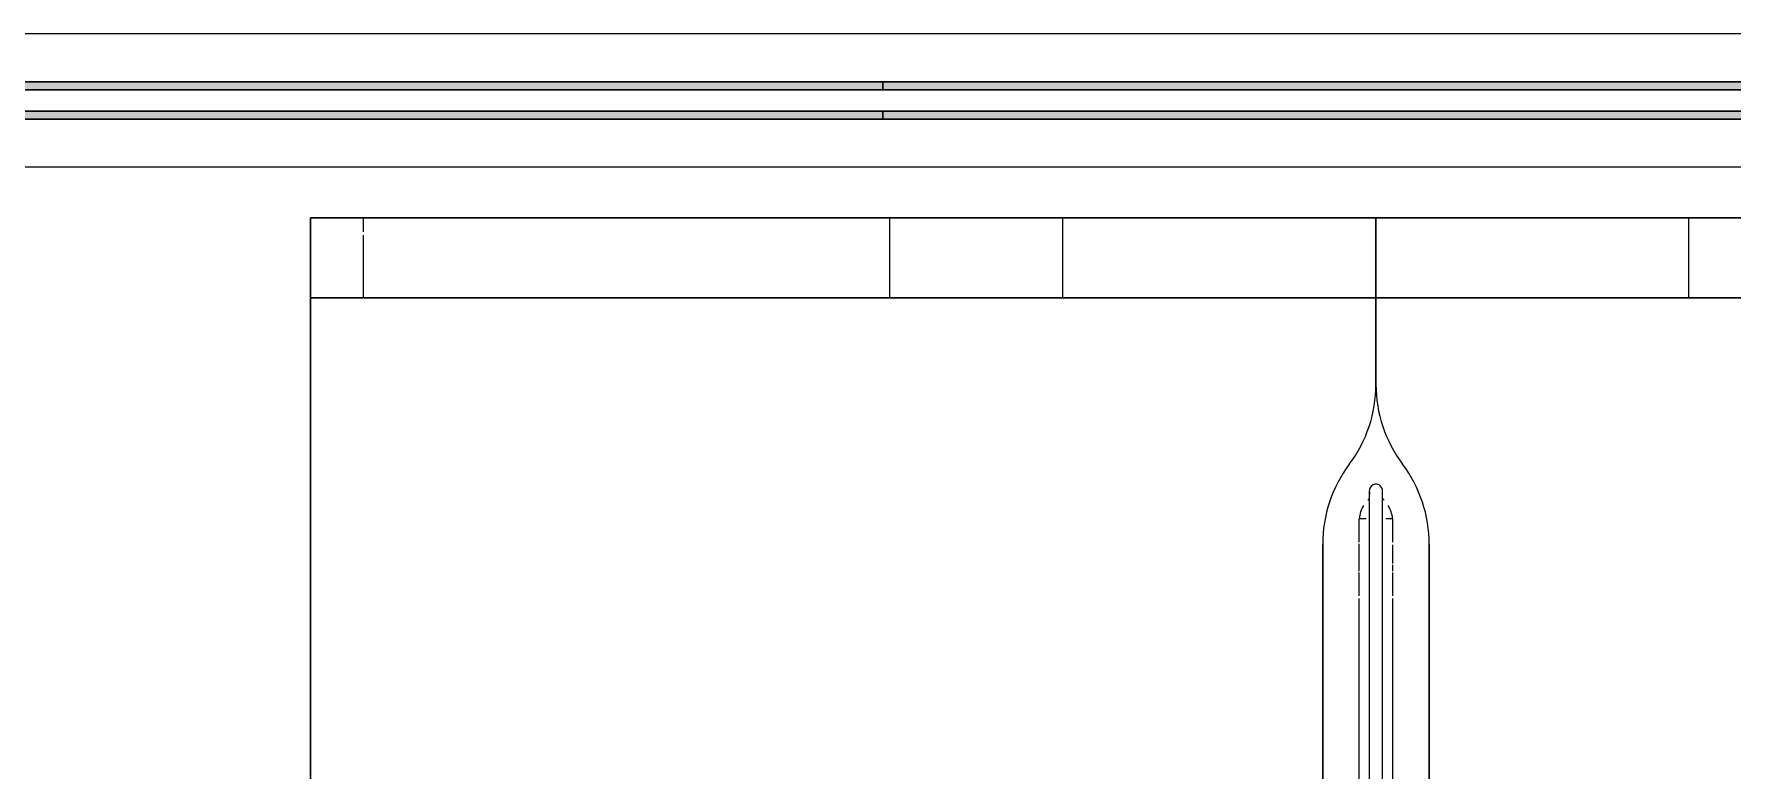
# Model space of a CAD drawing. Header units: millimetres. Extents: x 155927 to 295199, y -4084 to 97293.
# Drawn here: x 185961 to 187236, y 13055 to 13608 of the extents above; entities that cross this region are included whole.
import ezdxf

# ---------------------------------------------------------------- set-up
doc = ezdxf.new("R2010")
doc.units = ezdxf.units.MM
doc.header["$MEASUREMENT"] = 0
for name, color, linetype, lineweight in [('A-GLAZ-CURT', 7, 'CONTINUOUS', 9), ('A-GLAZ-CWMG', 7, 'CONTINUOUS', 9), ('I-FURN', 8, 'CONTINUOUS', 9)]:
    doc.layers.add(name, color=color, linetype=linetype, lineweight=lineweight)

msp = doc.modelspace()

# ---------------------------------------------------------------- hatches: boundary and pattern name
at = {"layer": 'A-GLAZ-CURT'}
h = msp.add_hatch(color=256, dxfattribs=at)
h.paths.add_polyline_path([(185748.8, 13543.6), (186598.8, 13543.6), (186598.8, 13549.6), (185748.8, 13549.6)], flags=0)
h.paths.add_polyline_path([(186598.8, 13565.6), (186598.8, 13571.6), (185748.8, 13571.6), (185748.8, 13565.6), (186553.2, 13565.6)], flags=0)
h = msp.add_hatch(color=256, dxfattribs=at)
h.paths.add_polyline_path([(187498.8, 13543.6), (187498.8, 13549.6), (186598.8, 13549.6), (186598.8, 13543.6), (187304.6, 13543.6)], flags=0)
h.paths.add_polyline_path([(187498.8, 13565.6), (187498.8, 13571.6), (186598.8, 13571.6), (186598.8, 13565.6), (187304.6, 13565.6)], flags=0)

# ---------------------------------------------------------------- linework, layer by layer
at = {"layer": 'A-GLAZ-CURT', "lineweight": 30}
for p, q in [((186598.8, 13571.6), (185748.8, 13571.6)), ((185748.8, 13565.6), (186598.8, 13565.6)), ((186598.8, 13565.6), (186598.8, 13571.6)), ((187498.8, 13571.6), (186598.8, 13571.6)), ((186598.8, 13571.6), (186598.8, 13565.6)), ((186598.8, 13565.6), (187498.8, 13565.6)), ((186598.8, 13549.6), (185748.8, 13549.6)), ((185748.8, 13543.6), (186598.8, 13543.6)), ((186598.8, 13543.6), (186598.8, 13549.6)), ((187498.8, 13549.6), (186598.8, 13549.6)), ((186598.8, 13549.6), (186598.8, 13543.6)), ((186598.8, 13543.6), (187498.8, 13543.6))]:
    msp.add_line(p, q, dxfattribs=at)
at = {"layer": 'A-GLAZ-CWMG'}
for p, q in [((186598.8, 13607.6), (185748.8, 13607.6)), ((187498.8, 13607.6), (186598.8, 13607.6)), ((186598.8, 13507.6), (185748.8, 13507.6)), ((187498.8, 13507.6), (186598.8, 13507.6))]:
    msp.add_line(p, q, dxfattribs=at)
at = {"layer": 'I-FURN'}
for p, q in [((186969, 13469.5), (186169, 13469.5)), ((186169, 13469.5), (186169, 12069.5)), ((186169, 12069.5), (186169, 13469.5)), ((186169, 13469.5), (186969, 13469.5)), ((186169, 13469.5), (186604, 13469.5)), ((186209, 13469.5), (186169, 13469.5)), ((186169, 13469.5), (186169, 13409.5)), ((186169, 13409.5), (186169, 13469.5)), ((187729, 13469.5), (186209, 13469.5)), ((186209, 13458.9), (186209, 13469.5)), ((186209, 13458.9), (186209, 13469.5)), ((186604, 13469.5), (186734, 13469.5)), ((186604, 13409.5), (186604, 13469.5)), ((186604, 13409.5), (186604, 13469.5)), ((186734, 13469.5), (187204, 13469.5)), ((186734, 13409.5), (186734, 13469.5)), ((186734, 13409.5), (186734, 13469.5)), ((186969, 13344.5), (186969, 13469.5)), ((186969, 13469.5), (186969, 13344.5)), ((187769, 13469.5), (186969, 13469.5)), ((186969, 13469.5), (186969, 13344.5)), ((186969, 13344.5), (186969, 13469.5)), ((186969, 13469.5), (187769, 13469.5)), ((187204, 13469.5), (187334.3, 13469.5)), ((187204, 13409.5), (187204, 13469.5)), ((187204, 13409.5), (187204, 13469.5)), ((186209, 13409.5), (186209, 13456.6)), ((186209, 13409.5), (186209, 13456.6)), ((186169, 13409.5), (186208.5, 13409.5)), ((186604, 13409.5), (186169, 13409.5)), ((186209, 13409.5), (187729, 13409.5)), ((186734, 13409.5), (186604, 13409.5)), ((187204, 13409.5), (186734, 13409.5)), ((187334.3, 13409.5), (187204, 13409.5)), ((186964, 13264.5), (186964, 13264.4)), ((186964, 13264.4), (186964, 13264.2)), ((186964, 13264.2), (186964, 13263.9)), ((186964, 13263.9), (186964, 13263.5)), ((186964, 13263.5), (186964, 13262.9)), ((186964, 13262.9), (186964, 13262.2)), ((186964, 13262.2), (186964, 13261.3)), ((186964, 13261.3), (186964, 13260.4)), ((186964, 13260.4), (186964, 13259.3)), ((186964, 13259.3), (186964, 13258.1)), ((186974, 13264.4), (186974, 13264.5)), ((186974, 13264.5), (186974, 13264.5)), ((186974, 13264.2), (186974, 13264.4)), ((186974, 13263.8), (186974, 13264.2)), ((186974, 13263.3), (186974, 13263.8)), ((186974, 13262.7), (186974, 13263.3)), ((186974, 13262), (186974, 13262.7)), ((186974, 13261.1), (186974, 13262)), ((186974, 13260.1), (186974, 13261.1)), ((186974, 13259), (186974, 13260.1)), ((186974, 13257.8), (186974, 13259)), ((186964, 13258.1), (186964, 13256.8)), ((186964, 13256.8), (186964, 13255.4)), ((186964, 13255.4), (186964, 13253.8)), ((186964, 13253.8), (186964, 13252.1)), ((186964, 13252.1), (186964, 13250.4)), ((186964, 13250.4), (186964, 13248.5)), ((186964, 13248.5), (186964, 13246.5)), ((186964, 13246.5), (186964, 13244.4)), ((186974, 13256.4), (186974, 13257.8)), ((186974, 13254.9), (186974, 13256.4)), ((186974, 13253.4), (186974, 13254.9)), ((186974, 13251.7), (186974, 13253.4)), ((186974, 13249.9), (186974, 13251.7)), ((186974, 13248), (186974, 13249.9)), ((186974, 13245.9), (186974, 13248)), ((186974, 13243.8), (186974, 13245.9)), ((186956.4, 13238), (186956.4, 13239)), ((186961.7, 13243.6), (186956.5, 13243.6)), ((186956.5, 13226), (186956.5, 13243.6)), ((186964, 13244.4), (186964, 13242.2)), ((186964, 13242.2), (186964, 13240)), ((186964, 13240), (186964, 13237.6)), ((186964, 13237.6), (186964, 13235.1)), ((186964, 13235.1), (186964, 13232.6)), ((186974, 13241.6), (186974, 13243.8)), ((186974, 13239.3), (186974, 13241.6)), ((186974, 13236.9), (186974, 13239.3)), ((186974, 13234.5), (186974, 13236.9)), ((186974, 13231.9), (186974, 13234.5)), ((186981.5, 13243.6), (186976.3, 13243.6)), ((186981.5, 13243.6), (186981.5, 13226)), ((186981.5, 13239), (186981.5, 13238)), ((186929, 12520.8), (186929, 13224.5)), ((186929, 13224.5), (186929, 12520.8)), ((186956.5, 13208.8), (186956.5, 13224.7)), ((186964, 13232.6), (186964, 13230)), ((186964, 13230), (186964, 13227.3)), ((186964, 13227.3), (186964, 13224.5)), ((186964, 13224.5), (186964, 13221.7)), ((186964, 13221.7), (186964, 13218.8)), ((186974, 13229.3), (186974, 13231.9)), ((186974, 13226.6), (186974, 13229.3)), ((186974, 13223.8), (186974, 13226.6)), ((186974, 13220.9), (186974, 13223.8)), ((186974, 13218), (186974, 13220.9)), ((186981.5, 13224.1), (186981.5, 13209.9)), ((187009, 13224.5), (187009, 12520.8)), ((187009, 12520.8), (187009, 13224.5)), ((186956.4, 13204.1), (186956.4, 13209)), ((186964, 13218.8), (186964, 13215.9)), ((186964, 13215.9), (186964, 13212.9)), ((186964, 13212.9), (186964, 13209.9)), ((186964, 13209.9), (186964, 13206.8)), ((186974, 13215.1), (186974, 13218)), ((186974, 13212.1), (186974, 13215.1)), ((186974, 13209), (186974, 13212.1)), ((186974, 13205.9), (186974, 13209)), ((186981.5, 13209), (186981.5, 13204.1)), ((186956.5, 13185.6), (186956.5, 13203.3)), ((186964, 13206.8), (186964, 13203.7)), ((186964, 13203.7), (186964, 13200.5)), ((186964, 13200.5), (186964, 13197.3)), ((186964, 13197.3), (186964, 13194.1)), ((186974, 13202.8), (186974, 13205.9)), ((186974, 13199.7), (186974, 13202.8)), ((186974, 13196.5), (186974, 13199.7)), ((186974, 13193.3), (186974, 13196.5)), ((186981.5, 13203.3), (186981.5, 13185.6)), ((186956.4, 12345.4), (186956.4, 13183.6)), ((186964, 13194.1), (186964, 13190.9)), ((186964, 13190.9), (186964, 13187.7)), ((186964, 13187.7), (186964, 13184.5)), ((186964, 13184.5), (186964, 13183.6)), ((186964, 13183.6), (186964, 12345.4)), ((186974, 13190.1), (186974, 13193.3)), ((186974, 13186.8), (186974, 13190.1)), ((186974, 13183.6), (186974, 13186.8)), ((186974, 12345.4), (186974, 13183.6)), ((186981.5, 13183.6), (186981.5, 12345.4))]:
    msp.add_line(p, q, dxfattribs=at)
for centre, radius, start, end in [((186869, 13344.5), 100, 323.1301, 0), ((186869, 13344.5), 100, 323.1301, 0), ((187069, 13344.5), 100, 180, 216.8699), ((187069, 13344.5), 100, 180, 216.8699), ((187029, 13224.5), 100, 143.1301, 180), ((187029, 13224.5), 100, 143.1301, 180), ((186909, 13224.5), 100, 0, 36.8699), ((186909, 13224.5), 100, 0, 36.8699), ((186969, 13264.5), 5, 353.0848, 201.8252), ((186979.9, 13241.3), 23.6, 149.1436, 174.3336), ((186969, 13251.6), 8.51, 125.5405, 136.5486), ((186969, 13251.6), 8.51, 43.4514, 54.4595), ((186958, 13241.3), 23.6, 5.6664, 30.8564)]:
    msp.add_arc(centre, radius, start, end, dxfattribs=at)

doc.saveas('drawing.dxf')
